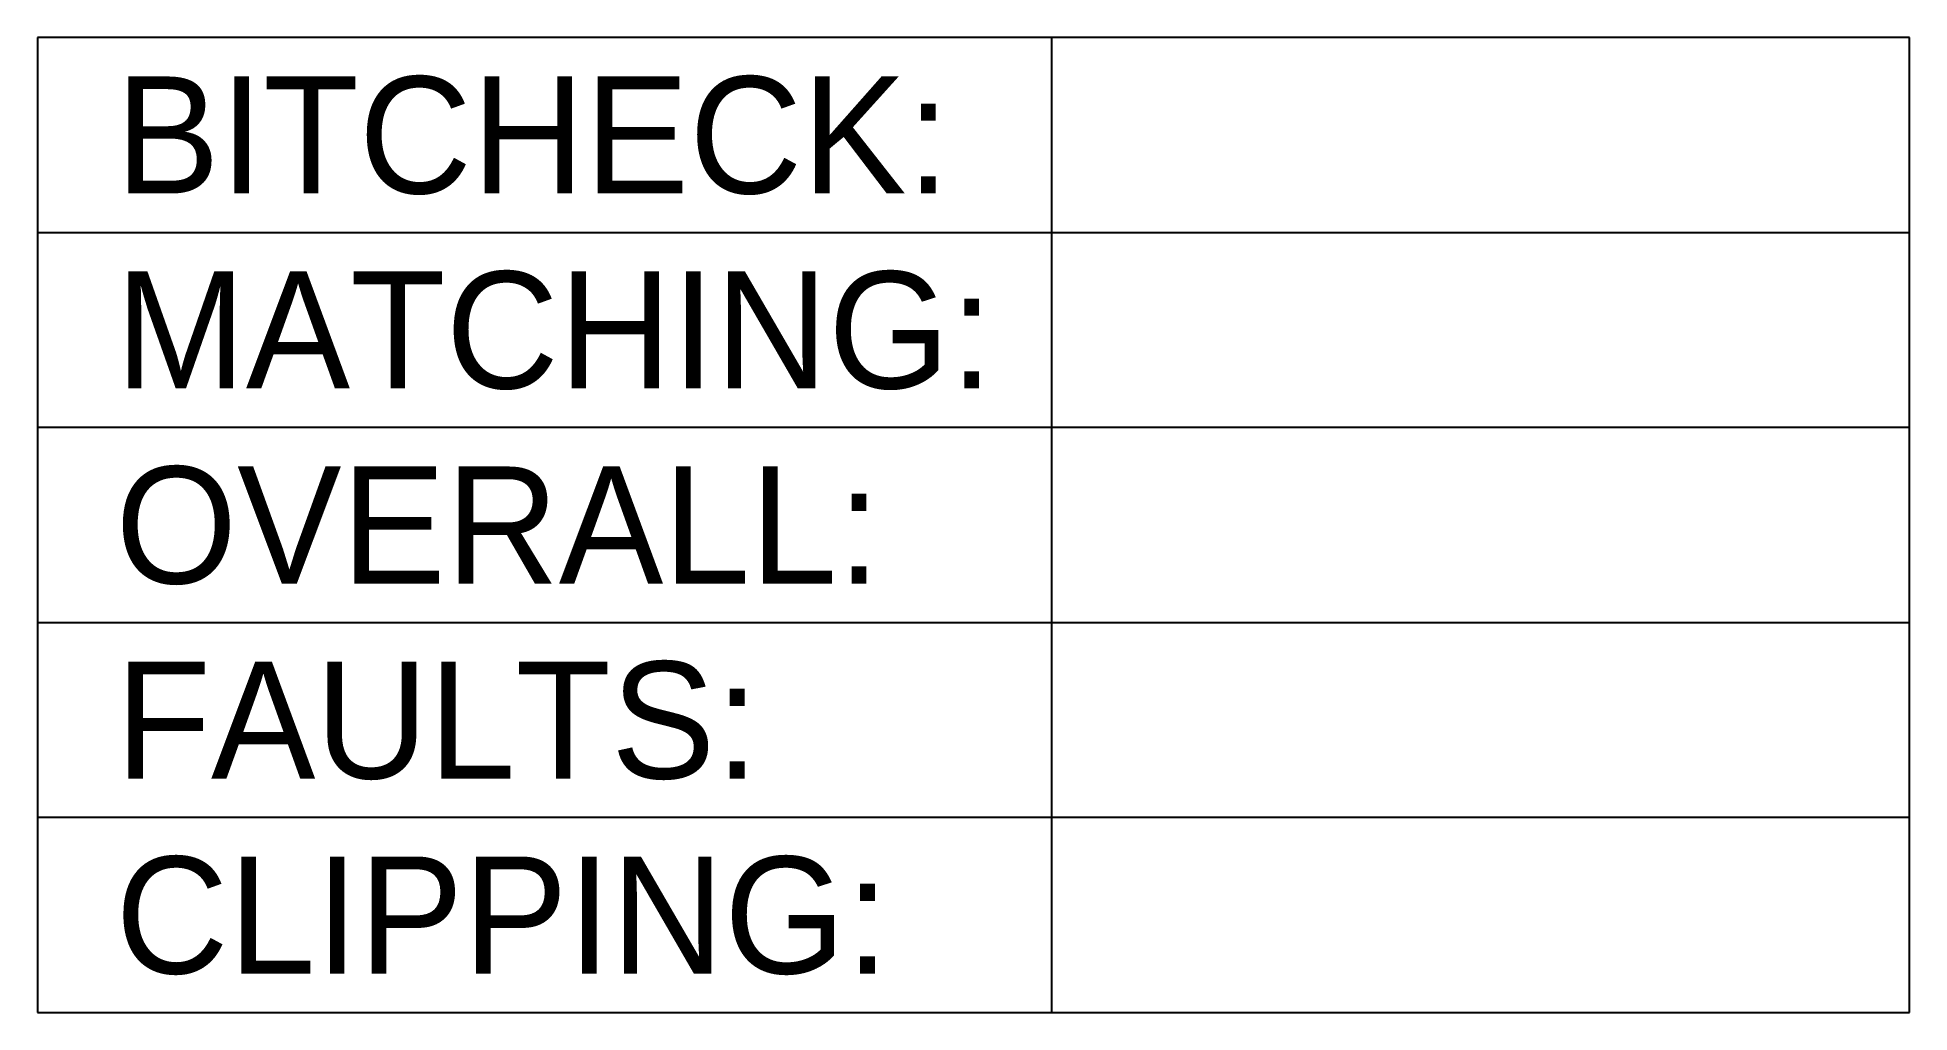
# Model space of a CAD drawing. Extents: x 22 to 70, y -7 to 18.
import ezdxf

# ---------------------------------------------------------------- set-up
doc = ezdxf.new("R2010")
doc.units = 0
doc.layers.get('0').update_dxf_attribs({"linetype": 'CONTINUOUS'})

msp = doc.modelspace()

# ---------------------------------------------------------------- linework, layer by layer
at = {"color": 0}
for p, q in [((22, 18), (22, -7)), ((70, 18), (22, 18)), ((48, 18), (48, -7)), ((70, -7), (70, 18)), ((22, 13), (70, 13)), ((70, 8), (22, 8)), ((22, 3), (70, 3)), ((70, -2), (22, -2)), ((22, -7), (70, -7))]:
    msp.add_line(p, q, dxfattribs=at)

# ---------------------------------------------------------------- texts
for s, p in [('BITCHECK:', (24, 14)), ('MATCHING:', (24, 9)), ('OVERALL:', (24, 4)), ('FAULTS:', (24, -1)), ('CLIPPING:', (24, -6))]:
    msp.add_text(s, height=3, dxfattribs=at).set_placement(p)

doc.saveas('drawing.dxf')
